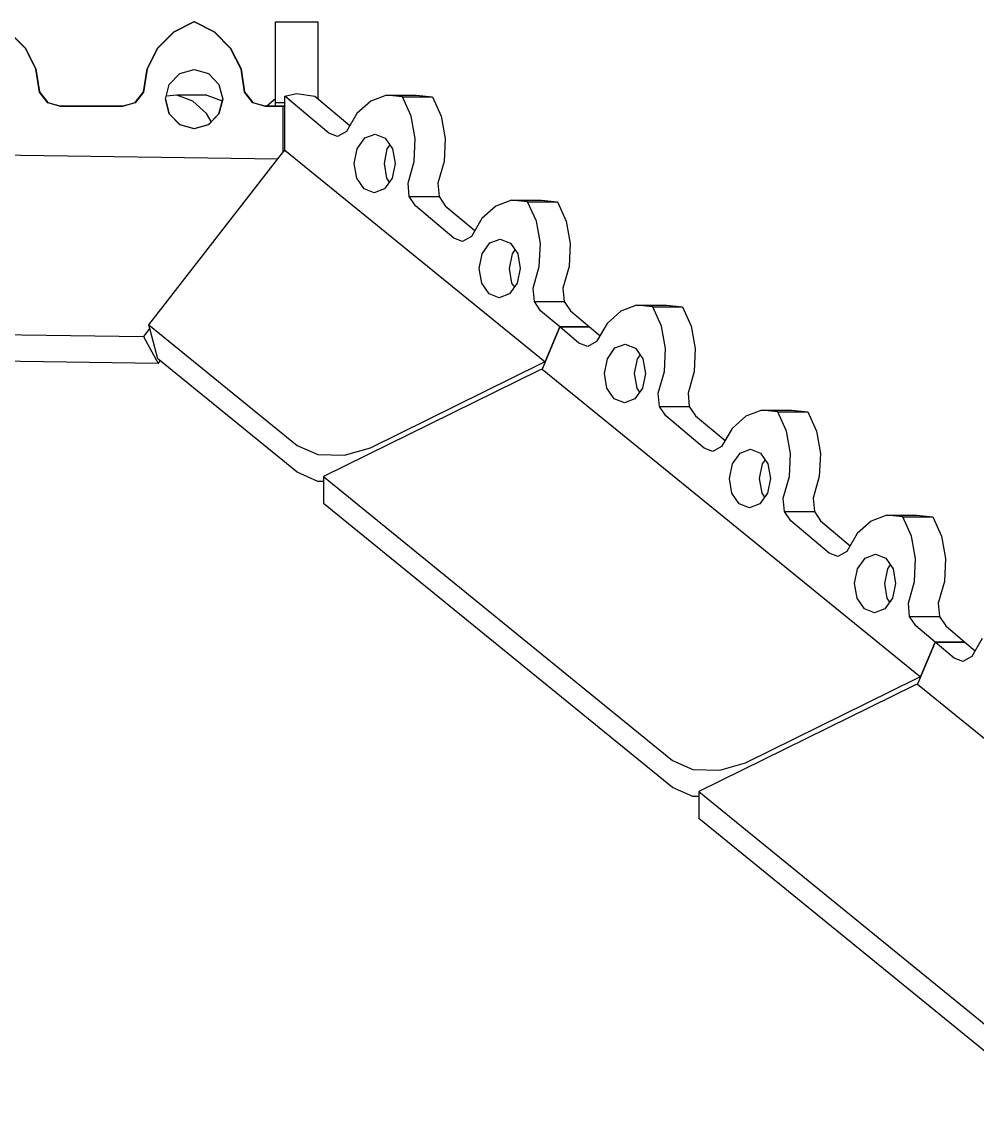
# Model space of a CAD drawing. Header units: millimetres. Extents: x -11840 to 12480, y -4119 to 5972.
# Drawn here: x 572 to 1252, y 5204 to 5972 of the extents above; entities that cross this region are included whole.
import ezdxf

# ---------------------------------------------------------------- set-up
doc = ezdxf.new("R2010")
doc.units = ezdxf.units.MM

msp = doc.modelspace()

# ---------------------------------------------------------------- linework, layer by layer
at = {"color": 253, "true_color": 0x999999}
for p, q in [((680.39, 5964.61), (694.87, 5971.91)), ((680.39, 5964.61), (694.87, 5971.91)), ((694.87, 5971.79), (680.39, 5964.48)), ((694.87, 5971.79), (680.39, 5964.48)), ((694.87, 5971.91), (709.35, 5964.61)), ((694.87, 5971.91), (694.87, 5971.79)), ((694.87, 5971.91), (694.87, 5971.79)), ((694.87, 5971.91), (709.35, 5964.61)), ((709.35, 5964.48), (694.87, 5971.79)), ((709.35, 5964.48), (694.87, 5971.79)), ((752.79, 5971.85), (782.79, 5971.85)), ((752.79, 5964.55), (752.79, 5971.85)), ((752.79, 5971.85), (782.79, 5971.85)), ((752.79, 5964.55), (752.79, 5971.85)), ((782.79, 5971.85), (782.79, 5964.55)), ((782.79, 5971.85), (782.79, 5964.55)), ((563.51, 5964.61), (575.04, 5953.01)), ((563.51, 5964.61), (575.04, 5953.01)), ((575.04, 5952.89), (563.51, 5964.48)), ((575.04, 5952.89), (563.51, 5964.48)), ((668.87, 5953.01), (680.39, 5964.61)), ((668.87, 5953.01), (680.39, 5964.61)), ((680.39, 5964.48), (668.87, 5952.89)), ((680.39, 5964.48), (668.87, 5952.89)), ((709.35, 5964.61), (720.87, 5953.01)), ((709.35, 5964.61), (720.87, 5953.01)), ((720.87, 5952.89), (709.35, 5964.48)), ((720.87, 5952.89), (709.35, 5964.48)), ((752.79, 5952.95), (752.79, 5964.55)), ((752.79, 5952.95), (752.79, 5964.55)), ((782.79, 5964.55), (782.79, 5952.95)), ((782.79, 5964.55), (782.79, 5952.95)), ((575.04, 5953.01), (582.45, 5938.29)), ((575.04, 5953.01), (582.45, 5938.29)), ((661.45, 5938.29), (668.87, 5953.01)), ((661.45, 5938.29), (668.87, 5953.01)), ((720.87, 5953.01), (728.29, 5938.29)), ((720.87, 5953.01), (728.29, 5938.29)), ((752.79, 5938.22), (752.79, 5952.95)), ((752.79, 5938.22), (752.79, 5952.95)), ((782.79, 5952.95), (782.79, 5938.22)), ((782.79, 5952.95), (782.79, 5938.22)), ((582.45, 5938.16), (575.04, 5952.89)), ((582.45, 5938.16), (575.04, 5952.89)), ((668.87, 5952.89), (661.45, 5938.16)), ((668.87, 5952.89), (661.45, 5938.16)), ((728.29, 5938.16), (720.87, 5952.89)), ((728.29, 5938.16), (720.87, 5952.89)), ((582.45, 5938.29), (585.01, 5921.91)), ((582.45, 5938.29), (582.45, 5938.16)), ((582.45, 5938.29), (582.45, 5938.16)), ((582.45, 5938.29), (585.01, 5921.91)), ((585.01, 5921.79), (582.45, 5938.16)), ((585.01, 5921.79), (582.45, 5938.16)), ((658.9, 5921.91), (661.45, 5938.29)), ((658.9, 5921.91), (661.45, 5938.29)), ((661.45, 5938.16), (658.9, 5921.79)), ((661.45, 5938.16), (658.9, 5921.79)), ((661.45, 5938.29), (661.45, 5938.16)), ((661.45, 5938.29), (661.45, 5938.16)), ((684.66, 5934.97), (694.87, 5937.79)), ((684.66, 5934.97), (694.87, 5937.79)), ((694.87, 5937.79), (705.08, 5934.97)), ((694.87, 5937.79), (705.08, 5934.97)), ((728.29, 5938.29), (730.84, 5921.91)), ((728.29, 5938.29), (728.29, 5938.16)), ((728.29, 5938.29), (728.29, 5938.16)), ((728.29, 5938.29), (730.84, 5921.91)), ((730.84, 5921.79), (728.29, 5938.16)), ((730.84, 5921.79), (728.29, 5938.16)), ((752.79, 5921.85), (752.79, 5938.22)), ((752.79, 5921.85), (752.79, 5938.22)), ((782.79, 5938.22), (782.79, 5921.85)), ((782.79, 5938.22), (782.79, 5921.85)), ((677.19, 5927.29), (684.66, 5934.97)), ((677.19, 5927.29), (684.66, 5934.97)), ((705.08, 5934.97), (712.55, 5927.29)), ((705.08, 5934.97), (712.55, 5927.29)), ((674.45, 5916.79), (677.19, 5927.29)), ((674.45, 5916.79), (677.19, 5927.29)), ((712.55, 5927.29), (715.29, 5916.79)), ((712.55, 5927.29), (715.29, 5916.79)), ((585.01, 5921.91), (590.84, 5914.41)), ((585.01, 5921.91), (585.01, 5921.79)), ((585.01, 5921.91), (585.01, 5921.79)), ((585.01, 5921.91), (590.84, 5914.41)), ((590.84, 5914.29), (585.01, 5921.79)), ((590.84, 5914.29), (585.01, 5921.79)), ((653.06, 5914.41), (658.9, 5921.91)), ((653.06, 5914.41), (658.9, 5921.91)), ((658.9, 5921.79), (653.06, 5914.29)), ((658.9, 5921.79), (653.06, 5914.29)), ((658.9, 5921.91), (658.9, 5921.79)), ((658.9, 5921.91), (658.9, 5921.79)), ((677.19, 5906.29), (674.45, 5916.79)), ((677.19, 5906.29), (674.45, 5916.79)), ((674.47, 5916.85), (677.19, 5906.41)), ((674.47, 5916.85), (677.19, 5906.41)), ((682.68, 5919.56), (674.98, 5918.81)), ((682.68, 5919.56), (674.98, 5918.81)), ((703.89, 5919.56), (682.68, 5919.56)), ((693.89, 5915.49), (682.68, 5919.56)), ((703.89, 5919.56), (682.68, 5919.56)), ((693.89, 5915.49), (682.68, 5919.56)), ((703.73, 5906.62), (693.89, 5915.49)), ((703.73, 5906.62), (693.89, 5915.49)), ((703.89, 5919.56), (714.93, 5915.55)), ((703.89, 5919.56), (714.93, 5915.55)), ((712.55, 5906.41), (715.27, 5916.85)), ((712.55, 5906.41), (715.27, 5916.85)), ((715.29, 5916.79), (712.55, 5906.29)), ((715.29, 5916.79), (712.55, 5906.29)), ((730.84, 5921.91), (736.68, 5914.41)), ((730.84, 5921.91), (730.84, 5921.79)), ((730.84, 5921.91), (730.84, 5921.79)), ((730.84, 5921.91), (736.68, 5914.41)), ((736.68, 5914.29), (730.84, 5921.79)), ((736.68, 5914.29), (730.84, 5921.79)), ((752.79, 5917.12), (746.59, 5911.91)), ((752.79, 5917.12), (746.59, 5911.91)), ((752.79, 5914.35), (752.79, 5921.85)), ((752.79, 5914.35), (752.79, 5921.85)), ((759.47, 5918.88), (767.79, 5920.8)), ((759.47, 5918.88), (767.79, 5920.8)), ((759.47, 5880.64), (759.47, 5918.88)), ((790.66, 5892.71), (759.47, 5918.88)), ((790.66, 5892.71), (759.47, 5918.88)), ((759.47, 5880.64), (759.47, 5918.88)), ((767.79, 5920.8), (780.69, 5918.88)), ((767.79, 5920.8), (780.69, 5918.88)), ((780.69, 5918.88), (805.59, 5897.98)), ((780.69, 5918.88), (805.59, 5897.98)), ((782.79, 5921.85), (782.79, 5917.12)), ((782.79, 5921.85), (782.79, 5917.12)), ((820.47, 5915.49), (810.63, 5906.62)), ((820.47, 5915.49), (810.63, 5906.62)), ((831.68, 5919.56), (820.47, 5915.49)), ((831.68, 5919.56), (820.47, 5915.49)), ((831.68, 5919.56), (852.9, 5919.56)), ((843.15, 5918.44), (831.68, 5919.56)), ((831.68, 5919.56), (852.9, 5919.56)), ((843.15, 5918.44), (831.68, 5919.56)), ((843.15, 5918.44), (864.36, 5918.44)), ((849.34, 5904.75), (843.15, 5918.44)), ((843.15, 5918.44), (864.36, 5918.44)), ((849.34, 5904.75), (843.15, 5918.44)), ((852.9, 5919.56), (864.36, 5918.44)), ((852.9, 5919.56), (864.36, 5918.44)), ((864.36, 5918.44), (870.55, 5904.75)), ((864.36, 5918.44), (870.55, 5904.75)), ((590.84, 5914.41), (599.59, 5911.91)), ((590.84, 5914.41), (590.84, 5914.29)), ((590.84, 5914.41), (590.84, 5914.29)), ((590.84, 5914.41), (599.59, 5911.91)), ((599.59, 5911.79), (590.84, 5914.29)), ((599.59, 5911.79), (590.84, 5914.29)), ((599.59, 5911.91), (644.31, 5911.91)), ((599.59, 5911.91), (644.31, 5911.91)), ((644.31, 5911.79), (599.59, 5911.79)), ((644.31, 5911.79), (599.59, 5911.79)), ((644.31, 5911.91), (653.06, 5914.41)), ((644.31, 5911.91), (653.06, 5914.41)), ((653.06, 5914.29), (644.31, 5911.79)), ((653.06, 5914.29), (644.31, 5911.79)), ((653.06, 5914.41), (653.06, 5914.29)), ((653.06, 5914.41), (653.06, 5914.29)), ((736.68, 5914.41), (745.43, 5911.91)), ((736.68, 5914.41), (736.68, 5914.29)), ((736.68, 5914.41), (736.68, 5914.29)), ((736.68, 5914.41), (745.43, 5911.91)), ((745.43, 5911.79), (736.68, 5914.29)), ((745.43, 5911.79), (736.68, 5914.29)), ((745.43, 5911.91), (753.27, 5911.91)), ((745.43, 5911.91), (753.27, 5911.91)), ((757.97, 5911.79), (745.43, 5911.79)), ((757.97, 5911.79), (745.43, 5911.79)), ((752.79, 5914.35), (759.47, 5914.35)), ((752.79, 5911.91), (752.79, 5914.35)), ((752.79, 5914.35), (759.47, 5914.35)), ((752.79, 5911.91), (752.79, 5914.35)), ((753.27, 5911.91), (759.47, 5911.89)), ((753.27, 5911.91), (759.47, 5911.89)), ((759.47, 5911.8), (757.97, 5911.79)), ((759.47, 5911.8), (757.97, 5911.79)), ((757.97, 5911.79), (758.06, 5879)), ((757.97, 5911.79), (758.06, 5879)), ((677.19, 5906.41), (684.66, 5898.73)), ((677.19, 5906.41), (684.66, 5898.73)), ((684.66, 5898.6), (677.19, 5906.29)), ((684.66, 5898.6), (677.19, 5906.29)), ((707.12, 5900.82), (703.73, 5906.62)), ((707.12, 5900.82), (703.73, 5906.62)), ((705.08, 5898.73), (712.55, 5906.41)), ((705.08, 5898.73), (712.55, 5906.41)), ((712.55, 5906.29), (705.08, 5898.6)), ((712.55, 5906.29), (705.08, 5898.6)), ((810.63, 5906.62), (803.17, 5893.84)), ((810.63, 5906.62), (803.17, 5893.84)), ((852.19, 5888.88), (849.34, 5904.75)), ((852.19, 5888.88), (849.34, 5904.75)), ((870.55, 5904.75), (873.4, 5888.88)), ((870.55, 5904.75), (873.4, 5888.88)), ((684.66, 5898.73), (694.87, 5895.91)), ((684.66, 5898.73), (694.87, 5895.91)), ((694.87, 5895.79), (684.66, 5898.6)), ((694.87, 5895.79), (684.66, 5898.6)), ((694.87, 5895.91), (705.08, 5898.73)), ((694.87, 5895.91), (705.08, 5898.73)), ((705.08, 5898.6), (694.87, 5895.79)), ((705.08, 5898.6), (694.87, 5895.79)), ((796.9, 5890.38), (790.66, 5892.71)), ((796.9, 5890.38), (790.66, 5892.71)), ((803.17, 5893.84), (796.9, 5890.38)), ((803.17, 5893.84), (796.9, 5890.38)), ((816.31, 5889.21), (823.64, 5892)), ((816.31, 5889.21), (823.64, 5892)), ((823.64, 5892), (830.88, 5889.19)), ((823.64, 5892), (830.88, 5889.19)), ((810.85, 5881.58), (816.31, 5889.21)), ((810.85, 5881.58), (816.31, 5889.21)), ((830.88, 5889.19), (836.09, 5881.55)), ((830.88, 5889.19), (836.09, 5881.55)), ((834.11, 5884.45), (832.06, 5881.58)), ((834.11, 5884.45), (832.06, 5881.58)), ((851.39, 5872.42), (852.19, 5888.88)), ((851.39, 5872.42), (852.19, 5888.88)), ((873.4, 5888.88), (872.61, 5872.42)), ((873.4, 5888.88), (872.61, 5872.42)), ((330.29, 5880.29), (754.52, 5874.47)), ((330.29, 5880.29), (754.52, 5874.47)), ((662.76, 5756.44), (757.71, 5878.57)), ((662.76, 5756.44), (757.71, 5878.57)), ((757.71, 5878.57), (758.59, 5879.65)), ((757.71, 5878.57), (758.59, 5879.65)), ((758.59, 5879.65), (759.47, 5880.64)), ((758.59, 5879.65), (759.47, 5880.64)), ((759.47, 5880.64), (944.54, 5730.15)), ((759.47, 5880.64), (944.54, 5730.15)), ((808.73, 5871.15), (810.85, 5881.58)), ((808.73, 5871.15), (810.85, 5881.58)), ((832.06, 5881.58), (829.94, 5871.15)), ((832.06, 5881.58), (829.94, 5871.15)), ((836.09, 5881.55), (837.87, 5871.12)), ((836.09, 5881.55), (837.87, 5871.12)), ((810.51, 5860.72), (808.73, 5871.15)), ((810.51, 5860.72), (808.73, 5871.15)), ((829.94, 5871.15), (831.73, 5860.72)), ((829.94, 5871.15), (831.73, 5860.72)), ((837.87, 5871.12), (835.75, 5860.69)), ((837.87, 5871.12), (835.75, 5860.69)), ((847.04, 5857.02), (851.39, 5872.42)), ((847.04, 5857.02), (851.39, 5872.42)), ((872.61, 5872.42), (868.26, 5857.02)), ((872.61, 5872.42), (868.26, 5857.02)), ((815.72, 5853.07), (810.51, 5860.72)), ((815.72, 5853.07), (810.51, 5860.72)), ((835.75, 5860.69), (830.3, 5853.06)), ((835.75, 5860.69), (830.3, 5853.06)), ((831.73, 5860.72), (833.7, 5857.82)), ((831.73, 5860.72), (833.7, 5857.82)), ((847.9, 5847.59), (847.04, 5857.02)), ((847.9, 5847.59), (847.04, 5857.02)), ((868.26, 5857.02), (869.11, 5847.59)), ((868.26, 5857.02), (869.11, 5847.59)), ((822.97, 5850.27), (815.72, 5853.07)), ((822.97, 5850.27), (815.72, 5853.07)), ((830.3, 5853.06), (822.97, 5850.27)), ((830.3, 5853.06), (822.97, 5850.27)), ((847.9, 5847.59), (869.11, 5847.59)), ((852.33, 5840.96), (847.9, 5847.59)), ((847.9, 5847.59), (869.11, 5847.59)), ((852.33, 5840.96), (847.9, 5847.59)), ((869.11, 5847.59), (873.54, 5840.96)), ((869.11, 5847.59), (873.54, 5840.96)), ((879.61, 5818.07), (852.33, 5840.96)), ((879.61, 5818.07), (852.33, 5840.96)), ((873.54, 5840.96), (894.53, 5823.35)), ((873.54, 5840.96), (894.53, 5823.35)), ((909.41, 5840.86), (899.58, 5831.98)), ((909.41, 5840.86), (899.58, 5831.98)), ((920.63, 5844.93), (909.41, 5840.86)), ((920.63, 5844.93), (909.41, 5840.86)), ((920.63, 5844.93), (941.84, 5844.93)), ((932.09, 5843.8), (920.63, 5844.93)), ((920.63, 5844.93), (941.84, 5844.93)), ((932.09, 5843.8), (920.63, 5844.93)), ((932.09, 5843.8), (953.3, 5843.8)), ((938.28, 5830.11), (932.09, 5843.8)), ((932.09, 5843.8), (953.3, 5843.8)), ((938.28, 5830.11), (932.09, 5843.8)), ((941.84, 5844.93), (953.3, 5843.8)), ((941.84, 5844.93), (953.3, 5843.8)), ((953.3, 5843.8), (959.5, 5830.11)), ((953.3, 5843.8), (959.5, 5830.11)), ((899.58, 5831.98), (892.11, 5819.21)), ((899.58, 5831.98), (892.11, 5819.21)), ((941.13, 5814.24), (938.28, 5830.11)), ((941.13, 5814.24), (938.28, 5830.11)), ((959.5, 5830.11), (962.34, 5814.24)), ((959.5, 5830.11), (962.34, 5814.24)), ((885.85, 5815.75), (879.61, 5818.07)), ((885.85, 5815.75), (879.61, 5818.07)), ((892.11, 5819.21), (885.85, 5815.75)), ((892.11, 5819.21), (885.85, 5815.75)), ((905.25, 5814.58), (912.58, 5817.37)), ((905.25, 5814.58), (912.58, 5817.37)), ((912.58, 5817.37), (919.82, 5814.56)), ((912.58, 5817.37), (919.82, 5814.56)), ((899.79, 5806.95), (905.25, 5814.58)), ((899.79, 5806.95), (905.25, 5814.58)), ((919.82, 5814.56), (925.03, 5806.92)), ((919.82, 5814.56), (925.03, 5806.92)), ((923.06, 5809.82), (921.01, 5806.95)), ((923.06, 5809.82), (921.01, 5806.95)), ((940.34, 5797.78), (941.13, 5814.24)), ((940.34, 5797.78), (941.13, 5814.24)), ((962.34, 5814.24), (961.55, 5797.78)), ((962.34, 5814.24), (961.55, 5797.78)), ((897.67, 5796.52), (899.79, 5806.95)), ((897.67, 5796.52), (899.79, 5806.95)), ((921.01, 5806.95), (918.89, 5796.52)), ((921.01, 5806.95), (918.89, 5796.52)), ((925.03, 5806.92), (926.82, 5796.48)), ((925.03, 5806.92), (926.82, 5796.48)), ((899.46, 5786.08), (897.67, 5796.52)), ((899.46, 5786.08), (897.67, 5796.52)), ((918.89, 5796.52), (920.67, 5786.08)), ((918.89, 5796.52), (920.67, 5786.08)), ((926.82, 5796.48), (924.7, 5786.05)), ((926.82, 5796.48), (924.7, 5786.05)), ((935.99, 5782.39), (940.34, 5797.78)), ((935.99, 5782.39), (940.34, 5797.78)), ((961.55, 5797.78), (957.2, 5782.39)), ((961.55, 5797.78), (957.2, 5782.39)), ((904.67, 5778.44), (899.46, 5786.08)), ((904.67, 5778.44), (899.46, 5786.08)), ((924.7, 5786.05), (919.24, 5778.42)), ((924.7, 5786.05), (919.24, 5778.42)), ((920.67, 5786.08), (922.65, 5783.19)), ((920.67, 5786.08), (922.65, 5783.19)), ((911.91, 5775.64), (904.67, 5778.44)), ((911.91, 5775.64), (904.67, 5778.44)), ((919.24, 5778.42), (911.91, 5775.64)), ((919.24, 5778.42), (911.91, 5775.64)), ((936.84, 5772.96), (935.99, 5782.39)), ((936.84, 5772.96), (935.99, 5782.39)), ((957.2, 5782.39), (958.05, 5772.96)), ((957.2, 5782.39), (958.05, 5772.96)), ((936.84, 5772.96), (958.05, 5772.96)), ((941.28, 5766.33), (936.84, 5772.96)), ((936.84, 5772.96), (958.05, 5772.96)), ((941.28, 5766.33), (936.84, 5772.96)), ((958.05, 5772.96), (962.49, 5766.33)), ((958.05, 5772.96), (962.49, 5766.33)), ((1009.57, 5770.3), (998.36, 5766.22)), ((1009.57, 5770.3), (998.36, 5766.22)), ((1021.03, 5769.17), (1009.57, 5770.3)), ((1009.57, 5770.3), (1030.78, 5770.3)), ((1021.03, 5769.17), (1009.57, 5770.3)), ((1009.57, 5770.3), (1030.78, 5770.3)), ((1027.23, 5755.48), (1021.03, 5769.17)), ((1021.03, 5769.17), (1042.25, 5769.17)), ((1027.23, 5755.48), (1021.03, 5769.17)), ((1021.03, 5769.17), (1042.25, 5769.17)), ((1030.78, 5770.3), (1042.25, 5769.17)), ((1030.78, 5770.3), (1042.25, 5769.17)), ((1042.25, 5769.17), (1048.44, 5755.48)), ((1042.25, 5769.17), (1048.44, 5755.48)), ((954.91, 5754.88), (941.28, 5766.33)), ((954.91, 5754.88), (941.28, 5766.33)), ((962.49, 5766.33), (976.13, 5754.88)), ((962.49, 5766.33), (976.13, 5754.88)), ((998.36, 5766.22), (988.52, 5757.35)), ((998.36, 5766.22), (988.52, 5757.35)), ((663.41, 5753.95), (659, 5748.22)), ((663.41, 5753.95), (659, 5748.22)), ((669.05, 5732.17), (662.76, 5756.44)), ((662.76, 5756.44), (768.15, 5670.74)), ((662.76, 5756.44), (768.15, 5670.74)), ((669.05, 5732.17), (662.76, 5756.44)), ((954.91, 5754.88), (942.37, 5724.99)), ((954.91, 5754.88), (942.37, 5724.99)), ((944.54, 5730.15), (954.91, 5754.88)), ((944.54, 5730.15), (954.91, 5754.88)), ((976.13, 5754.88), (954.91, 5754.88)), ((976.13, 5754.88), (954.91, 5754.88)), ((968.55, 5743.44), (954.91, 5754.88)), ((954.91, 5754.88), (976.13, 5754.88)), ((968.55, 5743.44), (954.91, 5754.88)), ((954.91, 5754.88), (976.13, 5754.88)), ((976.13, 5754.88), (983.48, 5748.72)), ((976.13, 5754.88), (983.48, 5748.72)), ((988.52, 5757.35), (981.05, 5744.58)), ((988.52, 5757.35), (981.05, 5744.58)), ((1030.07, 5739.61), (1027.23, 5755.48)), ((1030.07, 5739.61), (1027.23, 5755.48)), ((1048.44, 5755.48), (1051.29, 5739.61)), ((1048.44, 5755.48), (1051.29, 5739.61)), ((364.31, 5752.26), (659, 5748.22)), ((364.31, 5752.26), (659, 5748.22)), ((659, 5748.22), (669.41, 5728.99)), ((659, 5748.22), (669.41, 5728.99)), ((974.79, 5741.11), (968.55, 5743.44)), ((974.79, 5741.11), (968.55, 5743.44)), ((981.05, 5744.58), (974.79, 5741.11)), ((981.05, 5744.58), (974.79, 5741.11)), ((988.74, 5732.32), (994.19, 5739.95)), ((988.74, 5732.32), (994.19, 5739.95)), ((994.19, 5739.95), (1001.53, 5742.73)), ((994.19, 5739.95), (1001.53, 5742.73)), ((1001.53, 5742.73), (1008.77, 5739.93)), ((1001.53, 5742.73), (1008.77, 5739.93)), ((1008.77, 5739.93), (1013.98, 5732.28)), ((1008.77, 5739.93), (1013.98, 5732.28)), ((1029.28, 5723.15), (1030.07, 5739.61)), ((1029.28, 5723.15), (1030.07, 5739.61)), ((1051.29, 5739.61), (1050.5, 5723.15)), ((1051.29, 5739.61), (1050.5, 5723.15)), ((669.41, 5728.99), (364.31, 5733.18)), ((669.41, 5728.99), (364.31, 5733.18)), ((669.05, 5732.17), (669.05, 5732.17)), ((768.15, 5651.59), (669.05, 5732.17)), ((669.05, 5732.17), (669.05, 5732.17)), ((768.15, 5651.59), (669.05, 5732.17)), ((669.41, 5728.99), (670.77, 5730.77)), ((669.41, 5728.99), (670.77, 5730.77)), ((986.62, 5721.89), (988.74, 5732.32)), ((986.62, 5721.89), (988.74, 5732.32)), ((1009.95, 5732.32), (1007.83, 5721.89)), ((1009.95, 5732.32), (1007.83, 5721.89)), ((1012, 5735.18), (1009.95, 5732.32)), ((1012, 5735.18), (1009.95, 5732.32)), ((1013.98, 5732.28), (1015.76, 5721.85)), ((1013.98, 5732.28), (1015.76, 5721.85)), ((939.6, 5723.74), (786.91, 5648.57)), ((939.6, 5723.74), (786.91, 5648.57)), ((820.26, 5669.08), (941.77, 5728.9)), ((820.26, 5669.08), (941.77, 5728.9)), ((941, 5724.4), (939.6, 5723.74)), ((941, 5724.4), (939.6, 5723.74)), ((942.37, 5724.99), (941, 5724.4)), ((942.37, 5724.99), (941, 5724.4)), ((941.77, 5728.9), (943.17, 5729.56)), ((941.77, 5728.9), (943.17, 5729.56)), ((942.37, 5724.99), (1211.37, 5506.25)), ((942.37, 5724.99), (1211.37, 5506.25)), ((943.17, 5729.56), (944.54, 5730.15)), ((943.17, 5729.56), (944.54, 5730.15)), ((1024.93, 5707.76), (1029.28, 5723.15)), ((1024.93, 5707.76), (1029.28, 5723.15)), ((1050.5, 5723.15), (1046.15, 5707.76)), ((1050.5, 5723.15), (1046.15, 5707.76)), ((988.4, 5711.45), (986.62, 5721.89)), ((988.4, 5711.45), (986.62, 5721.89)), ((1007.83, 5721.89), (1009.61, 5711.45)), ((1007.83, 5721.89), (1009.61, 5711.45)), ((1015.76, 5721.85), (1013.64, 5711.42)), ((1015.76, 5721.85), (1013.64, 5711.42)), ((993.61, 5703.81), (988.4, 5711.45)), ((993.61, 5703.81), (988.4, 5711.45)), ((1013.64, 5711.42), (1008.19, 5703.79)), ((1013.64, 5711.42), (1008.19, 5703.79)), ((1009.61, 5711.45), (1011.59, 5708.55)), ((1009.61, 5711.45), (1011.59, 5708.55)), ((1025.79, 5698.32), (1024.93, 5707.76)), ((1025.79, 5698.32), (1024.93, 5707.76)), ((1046.15, 5707.76), (1047, 5698.32)), ((1046.15, 5707.76), (1047, 5698.32)), ((1000.85, 5701), (993.61, 5703.81)), ((1000.85, 5701), (993.61, 5703.81)), ((1008.19, 5703.79), (1000.85, 5701)), ((1008.19, 5703.79), (1000.85, 5701)), ((1030.22, 5691.7), (1025.79, 5698.32)), ((1025.79, 5698.32), (1047, 5698.32)), ((1030.22, 5691.7), (1025.79, 5698.32)), ((1025.79, 5698.32), (1047, 5698.32)), ((1047, 5698.32), (1051.43, 5691.7)), ((1047, 5698.32), (1051.43, 5691.7)), ((1098.52, 5695.66), (1087.3, 5691.59)), ((1098.52, 5695.66), (1087.3, 5691.59)), ((1109.98, 5694.54), (1098.52, 5695.66)), ((1098.52, 5695.66), (1119.73, 5695.66)), ((1109.98, 5694.54), (1098.52, 5695.66)), ((1098.52, 5695.66), (1119.73, 5695.66)), ((1116.17, 5680.85), (1109.98, 5694.54)), ((1109.98, 5694.54), (1131.19, 5694.54)), ((1116.17, 5680.85), (1109.98, 5694.54)), ((1109.98, 5694.54), (1131.19, 5694.54)), ((1119.73, 5695.66), (1131.19, 5694.54)), ((1119.73, 5695.66), (1131.19, 5694.54)), ((1131.19, 5694.54), (1137.39, 5680.85)), ((1131.19, 5694.54), (1137.39, 5680.85)), ((1057.5, 5668.81), (1030.22, 5691.7)), ((1057.5, 5668.81), (1030.22, 5691.7)), ((1051.43, 5691.7), (1072.42, 5674.09)), ((1051.43, 5691.7), (1072.42, 5674.09)), ((1087.3, 5691.59), (1077.47, 5682.72)), ((1087.3, 5691.59), (1077.47, 5682.72)), ((1077.47, 5682.72), (1070, 5669.94)), ((1077.47, 5682.72), (1070, 5669.94)), ((1119.02, 5664.98), (1116.17, 5680.85)), ((1119.02, 5664.98), (1116.17, 5680.85)), ((1137.39, 5680.85), (1140.23, 5664.98)), ((1137.39, 5680.85), (1140.23, 5664.98)), ((768.15, 5670.74), (782.79, 5664.29)), ((768.15, 5670.74), (782.79, 5664.29)), ((801.87, 5663.69), (820.26, 5669.08)), ((801.87, 5663.69), (820.26, 5669.08)), ((1063.73, 5666.48), (1057.5, 5668.81)), ((1063.73, 5666.48), (1057.5, 5668.81)), ((1070, 5669.94), (1063.73, 5666.48)), ((1070, 5669.94), (1063.73, 5666.48)), ((782.79, 5664.29), (801.87, 5663.69)), ((782.79, 5664.29), (801.87, 5663.69)), ((1077.68, 5657.68), (1083.14, 5665.31)), ((1077.68, 5657.68), (1083.14, 5665.31)), ((1083.14, 5665.31), (1090.47, 5668.1)), ((1083.14, 5665.31), (1090.47, 5668.1)), ((1090.47, 5668.1), (1097.71, 5665.3)), ((1090.47, 5668.1), (1097.71, 5665.3)), ((1097.71, 5665.3), (1102.92, 5657.65)), ((1097.71, 5665.3), (1102.92, 5657.65)), ((1118.23, 5648.52), (1119.02, 5664.98)), ((1118.23, 5648.52), (1119.02, 5664.98)), ((1140.23, 5664.98), (1139.44, 5648.52)), ((1140.23, 5664.98), (1139.44, 5648.52)), ((1075.56, 5647.25), (1077.68, 5657.68)), ((1075.56, 5647.25), (1077.68, 5657.68)), ((1098.89, 5657.68), (1096.77, 5647.25)), ((1098.89, 5657.68), (1096.77, 5647.25)), ((1100.95, 5660.55), (1098.89, 5657.68)), ((1100.95, 5660.55), (1098.89, 5657.68)), ((1102.92, 5657.65), (1104.71, 5647.22)), ((1102.92, 5657.65), (1104.71, 5647.22)), ((782.79, 5645.14), (768.15, 5651.59)), ((782.79, 5645.14), (768.15, 5651.59)), ((786.91, 5648.57), (1034.98, 5446.84)), ((786.91, 5648.57), (1034.98, 5446.84)), ((786.91, 5648.57), (786.91, 5629.42)), ((786.91, 5648.57), (786.91, 5629.42)), ((1077.35, 5636.82), (1075.56, 5647.25)), ((1077.35, 5636.82), (1075.56, 5647.25)), ((1096.77, 5647.25), (1098.56, 5636.82)), ((1096.77, 5647.25), (1098.56, 5636.82)), ((1104.71, 5647.22), (1102.59, 5636.79)), ((1104.71, 5647.22), (1102.59, 5636.79)), ((1113.88, 5633.13), (1118.23, 5648.52)), ((1113.88, 5633.13), (1118.23, 5648.52)), ((1139.44, 5648.52), (1135.09, 5633.13)), ((1139.44, 5648.52), (1135.09, 5633.13)), ((786.91, 5645.01), (782.79, 5645.14)), ((786.91, 5645.01), (782.79, 5645.14)), ((1082.56, 5629.17), (1077.35, 5636.82)), ((1082.56, 5629.17), (1077.35, 5636.82)), ((1102.59, 5636.79), (1097.13, 5629.16)), ((1102.59, 5636.79), (1097.13, 5629.16)), ((1098.56, 5636.82), (1100.54, 5633.92)), ((1098.56, 5636.82), (1100.54, 5633.92)), ((1114.73, 5623.69), (1113.88, 5633.13)), ((1114.73, 5623.69), (1113.88, 5633.13)), ((1135.09, 5633.13), (1135.94, 5623.69)), ((1135.09, 5633.13), (1135.94, 5623.69)), ((1034.98, 5427.69), (786.91, 5629.42)), ((1034.98, 5427.69), (786.91, 5629.42)), ((1089.8, 5626.37), (1082.56, 5629.17)), ((1089.8, 5626.37), (1082.56, 5629.17)), ((1097.13, 5629.16), (1089.8, 5626.37)), ((1097.13, 5629.16), (1089.8, 5626.37)), ((1119.16, 5617.06), (1114.73, 5623.69)), ((1114.73, 5623.69), (1135.94, 5623.69)), ((1119.16, 5617.06), (1114.73, 5623.69)), ((1114.73, 5623.69), (1135.94, 5623.69)), ((1135.94, 5623.69), (1140.38, 5617.06)), ((1135.94, 5623.69), (1140.38, 5617.06)), ((1146.44, 5594.17), (1119.16, 5617.06)), ((1146.44, 5594.17), (1119.16, 5617.06)), ((1140.38, 5617.06), (1161.36, 5599.45)), ((1140.38, 5617.06), (1161.36, 5599.45)), ((1176.25, 5616.96), (1166.41, 5608.08)), ((1176.25, 5616.96), (1166.41, 5608.08)), ((1187.46, 5621.03), (1176.25, 5616.96)), ((1187.46, 5621.03), (1176.25, 5616.96)), ((1198.92, 5619.9), (1187.46, 5621.03)), ((1187.46, 5621.03), (1208.67, 5621.03)), ((1198.92, 5619.9), (1187.46, 5621.03)), ((1187.46, 5621.03), (1208.67, 5621.03)), ((1205.12, 5606.21), (1198.92, 5619.9)), ((1198.92, 5619.9), (1220.14, 5619.9)), ((1205.12, 5606.21), (1198.92, 5619.9)), ((1198.92, 5619.9), (1220.14, 5619.9)), ((1208.67, 5621.03), (1220.14, 5619.9)), ((1208.67, 5621.03), (1220.14, 5619.9)), ((1220.14, 5619.9), (1226.33, 5606.21)), ((1220.14, 5619.9), (1226.33, 5606.21)), ((1166.41, 5608.08), (1158.94, 5595.31)), ((1166.41, 5608.08), (1158.94, 5595.31)), ((1207.96, 5590.34), (1205.12, 5606.21)), ((1207.96, 5590.34), (1205.12, 5606.21)), ((1226.33, 5606.21), (1229.18, 5590.34)), ((1226.33, 5606.21), (1229.18, 5590.34)), ((1152.68, 5591.85), (1146.44, 5594.17)), ((1152.68, 5591.85), (1146.44, 5594.17)), ((1158.94, 5595.31), (1152.68, 5591.85)), ((1158.94, 5595.31), (1152.68, 5591.85)), ((1172.08, 5590.68), (1179.41, 5593.47)), ((1172.08, 5590.68), (1179.41, 5593.47)), ((1179.41, 5593.47), (1186.66, 5590.66)), ((1179.41, 5593.47), (1186.66, 5590.66)), ((1166.63, 5583.05), (1172.08, 5590.68)), ((1166.63, 5583.05), (1172.08, 5590.68)), ((1186.66, 5590.66), (1191.87, 5583.02)), ((1186.66, 5590.66), (1191.87, 5583.02)), ((1189.89, 5585.92), (1187.84, 5583.05)), ((1189.89, 5585.92), (1187.84, 5583.05)), ((1207.17, 5573.88), (1207.96, 5590.34)), ((1207.17, 5573.88), (1207.96, 5590.34)), ((1229.18, 5590.34), (1228.38, 5573.88)), ((1229.18, 5590.34), (1228.38, 5573.88)), ((1164.51, 5572.62), (1166.63, 5583.05)), ((1164.51, 5572.62), (1166.63, 5583.05)), ((1187.84, 5583.05), (1185.72, 5572.62)), ((1187.84, 5583.05), (1185.72, 5572.62)), ((1191.87, 5583.02), (1193.65, 5572.58)), ((1191.87, 5583.02), (1193.65, 5572.58)), ((1166.29, 5562.19), (1164.51, 5572.62)), ((1166.29, 5562.19), (1164.51, 5572.62)), ((1185.72, 5572.62), (1187.5, 5562.19)), ((1185.72, 5572.62), (1187.5, 5562.19)), ((1193.65, 5572.58), (1191.53, 5562.15)), ((1193.65, 5572.58), (1191.53, 5562.15)), ((1202.82, 5558.49), (1207.17, 5573.88)), ((1202.82, 5558.49), (1207.17, 5573.88)), ((1228.38, 5573.88), (1224.04, 5558.49)), ((1228.38, 5573.88), (1224.04, 5558.49)), ((1171.5, 5554.54), (1166.29, 5562.19)), ((1171.5, 5554.54), (1166.29, 5562.19)), ((1191.53, 5562.15), (1186.07, 5554.52)), ((1191.53, 5562.15), (1186.07, 5554.52)), ((1187.5, 5562.19), (1189.48, 5559.29)), ((1187.5, 5562.19), (1189.48, 5559.29)), ((1178.74, 5551.74), (1171.5, 5554.54)), ((1178.74, 5551.74), (1171.5, 5554.54)), ((1186.07, 5554.52), (1178.74, 5551.74)), ((1186.07, 5554.52), (1178.74, 5551.74)), ((1203.67, 5549.06), (1202.82, 5558.49)), ((1203.67, 5549.06), (1202.82, 5558.49)), ((1224.04, 5558.49), (1224.89, 5549.06)), ((1224.04, 5558.49), (1224.89, 5549.06)), ((1208.11, 5542.43), (1203.67, 5549.06)), ((1203.67, 5549.06), (1224.89, 5549.06)), ((1208.11, 5542.43), (1203.67, 5549.06)), ((1203.67, 5549.06), (1224.89, 5549.06)), ((1224.89, 5549.06), (1229.32, 5542.43)), ((1224.89, 5549.06), (1229.32, 5542.43)), ((1221.75, 5530.99), (1208.11, 5542.43)), ((1221.75, 5530.99), (1208.11, 5542.43)), ((1229.32, 5542.43), (1242.96, 5530.99)), ((1229.32, 5542.43), (1242.96, 5530.99)), ((1221.75, 5530.99), (1209.2, 5501.09)), ((1221.75, 5530.99), (1209.2, 5501.09)), ((1211.37, 5506.25), (1221.75, 5530.99)), ((1211.37, 5506.25), (1221.75, 5530.99)), ((1242.96, 5530.99), (1221.75, 5530.99)), ((1242.96, 5530.99), (1221.75, 5530.99)), ((1235.38, 5519.54), (1221.75, 5530.99)), ((1221.75, 5530.99), (1242.96, 5530.99)), ((1235.38, 5519.54), (1221.75, 5530.99)), ((1221.75, 5530.99), (1242.96, 5530.99)), ((1242.96, 5530.99), (1250.31, 5524.82)), ((1242.96, 5530.99), (1250.31, 5524.82)), ((1255.35, 5533.45), (1247.89, 5520.68)), ((1255.35, 5533.45), (1247.89, 5520.68)), ((1241.62, 5517.21), (1235.38, 5519.54)), ((1241.62, 5517.21), (1235.38, 5519.54)), ((1247.89, 5520.68), (1241.62, 5517.21)), ((1247.89, 5520.68), (1241.62, 5517.21)), ((1206.43, 5499.85), (1053.74, 5424.67)), ((1206.43, 5499.85), (1053.74, 5424.67)), ((1087.1, 5445.19), (1208.6, 5505.01)), ((1087.1, 5445.19), (1208.6, 5505.01)), ((1207.83, 5500.5), (1206.43, 5499.85)), ((1207.83, 5500.5), (1206.43, 5499.85)), ((1209.2, 5501.09), (1207.83, 5500.5)), ((1209.2, 5501.09), (1207.83, 5500.5)), ((1208.6, 5505.01), (1210, 5505.67)), ((1208.6, 5505.01), (1210, 5505.67)), ((1209.2, 5501.09), (1478.2, 5282.35)), ((1209.2, 5501.09), (1478.2, 5282.35)), ((1210, 5505.67), (1211.37, 5506.25)), ((1210, 5505.67), (1211.37, 5506.25)), ((1034.98, 5446.84), (1049.62, 5440.39)), ((1034.98, 5446.84), (1049.62, 5440.39)), ((1049.62, 5440.39), (1068.7, 5439.79)), ((1049.62, 5440.39), (1068.7, 5439.79)), ((1068.7, 5439.79), (1087.1, 5445.19)), ((1068.7, 5439.79), (1087.1, 5445.19)), ((1049.62, 5421.24), (1034.98, 5427.69)), ((1049.62, 5421.24), (1034.98, 5427.69)), ((1053.74, 5424.67), (1301.82, 5222.94)), ((1053.74, 5424.67), (1301.82, 5222.94)), ((1053.74, 5424.67), (1053.74, 5405.52)), ((1053.74, 5424.67), (1053.74, 5405.52)), ((1053.74, 5421.11), (1049.62, 5421.24)), ((1053.74, 5421.11), (1049.62, 5421.24)), ((1301.81, 5203.79), (1053.74, 5405.52)), ((1301.81, 5203.79), (1053.74, 5405.52))]:
    msp.add_line(p, q, dxfattribs=at)

doc.saveas('drawing.dxf')
